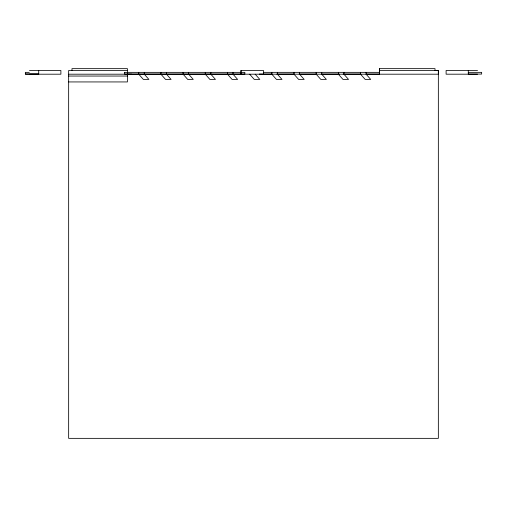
<?xml version="1.0" encoding="UTF-8"?>
<svg xmlns="http://www.w3.org/2000/svg" width="507" height="507" viewBox="0 0 507 507"><rect width="100%" height="100%" fill="white"/><g stroke="black" fill="none" stroke-linecap="round" stroke-linejoin="round"><path stroke-width="0.76" d="M25.35 74.079L38.709 74.079L25.35 74.079L25.35 72.355L29.279 72.355M360.559 72.355L360.559 74.199L365.167 79.422L370.712 79.422L366.098 74.199L366.105 72.355M379.566 68.648L379.566 74.199L379.566 68.648L435.019 68.648L435.019 70.498L438.346 70.505L438.346 438.352L68.654 438.352L68.654 70.505L127.434 70.505M468.291 74.193L468.291 70.498M29.463 70.505L60.891 70.505L60.891 74.199L29.463 74.199M379.566 70.498L438.346 70.498L438.346 74.199L68.654 74.199M477.537 70.498L446.109 70.498L446.109 74.193L477.537 74.193M263.304 72.349L379.559 72.349M468.291 72.349L481.65 72.349L481.65 74.073L468.291 74.073M259.35 74.079L272.329 74.079M276.746 74.079L294.409 74.079M299.136 74.079L316.482 74.079M321.825 74.079L339.227 74.079M343.182 74.079L360.635 74.079M366.117 74.079L379.559 74.079M127.434 74.199L131.706 74.199M68.654 76.05L127.434 76.05M68.654 81.938L127.434 81.938L127.434 68.654L71.981 68.654L71.981 70.505M255.192 74.199L259.806 79.422L254.261 79.422L249.647 74.199M343.917 72.355L343.917 74.199L348.531 79.422L342.986 79.422L338.372 74.199L338.372 72.355M321.736 72.355L321.736 74.199L326.35 79.422L320.804 79.422L316.191 74.199L316.191 72.355M299.555 72.355L299.555 74.199L304.168 79.422L298.623 79.422L294.009 74.199L294.009 72.355M277.373 72.355L277.373 74.199L281.987 79.422L276.442 79.422L271.828 74.199L271.828 72.355M263.507 74.199L263.507 70.505L240.686 70.505L240.686 74.199M241.326 70.505L241.326 74.199M233.011 72.355L233.011 74.199L237.625 79.422L232.079 79.422L227.466 74.199L227.466 72.355M210.83 72.355L210.83 74.199L215.443 79.422L209.898 79.422L205.284 74.199L205.284 72.355M188.648 72.355L188.648 74.199L193.256 79.422L187.71 79.422L183.103 74.199L183.103 72.355M166.467 72.355L166.467 74.199L171.074 79.422L165.529 79.422L160.922 74.199L160.922 72.355M144.286 72.355L144.286 74.199L148.893 79.422L143.348 79.422L138.741 74.199L138.741 72.355M38.709 70.505L38.709 74.199M124.64 72.355L124.64 74.079L244.849 74.079L244.849 72.355L124.64 72.355"/></g></svg>
